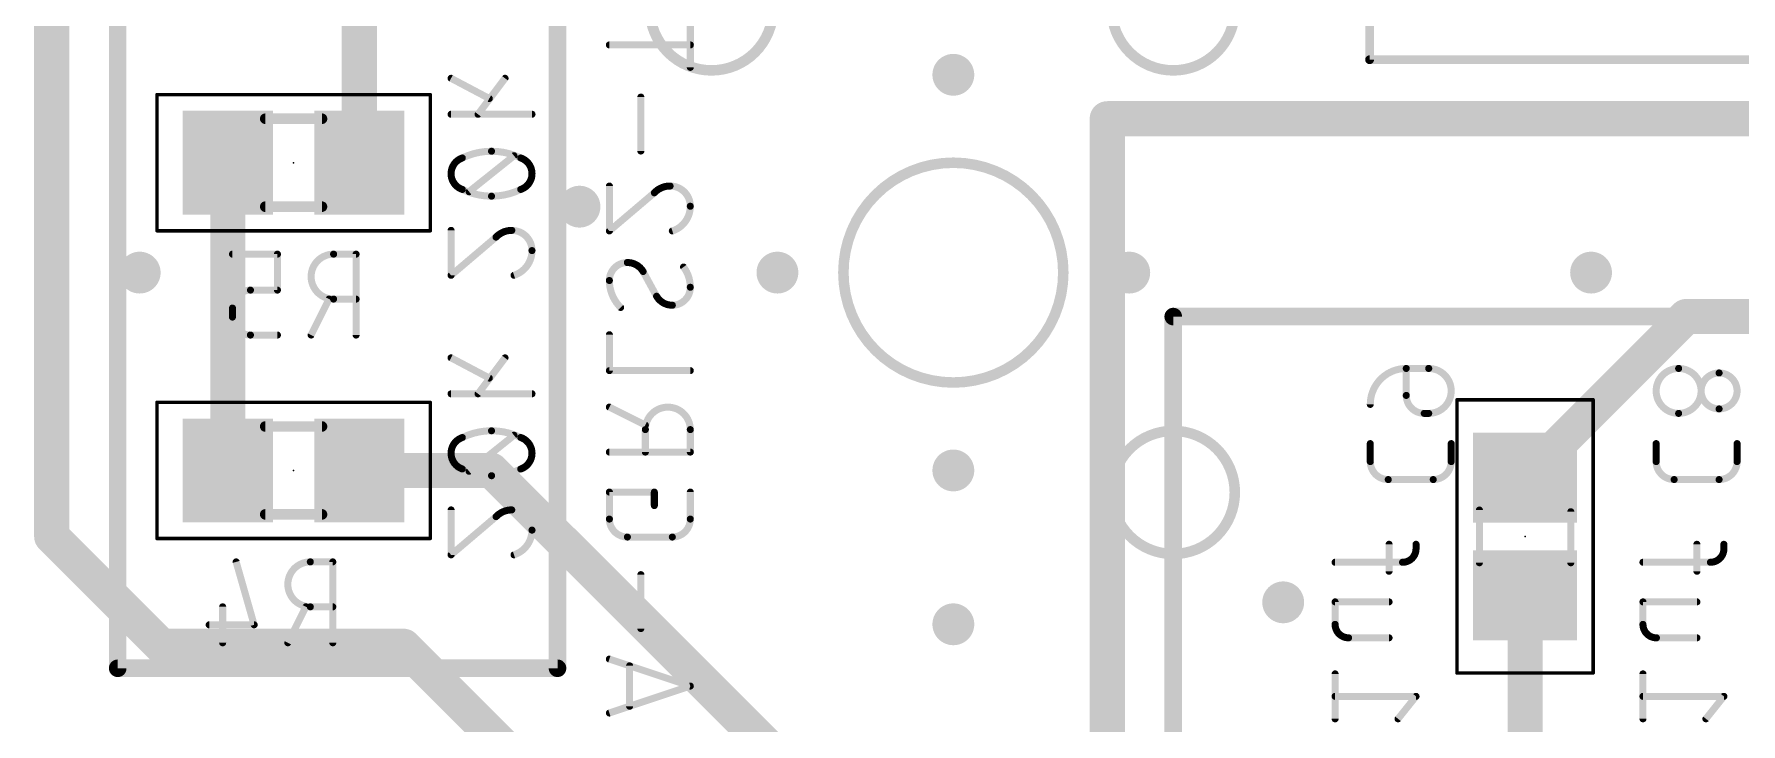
# Model space of a CAD drawing. Extents: x -1.81 to 1.71, y -2.71 to 1.61.
# Drawn here: x -1.173 to -0.202, y -1.257 to -0.864 of the extents above; entities that cross this region are included whole.
import ezdxf

# ---------------------------------------------------------------- set-up
doc = ezdxf.new("R2010")
doc.units = 0
for name, color, linetype in [('16', 175, 'CONTINUOUS'), ('18', 82, 'CONTINUOUS'), ('20', 30, 'CONTINUOUS'), ('22', 253, 'CONTINUOUS'), ('24', 7, 'CONTINUOUS'), ('26', 253, 'CONTINUOUS'), ('40', 175, 'CONTINUOUS'), ('52', 253, 'CONTINUOUS')]:
    doc.layers.add(name, color=color, linetype=linetype)

# ---------------------------------------------------------------- blocks, each defined once
blk = doc.blocks.new('RECT')
blk.add_solid([(-0.5, -0.5), (0.5, -0.5), (-0.5, 0.5), (0.5, 0.5)])
blk = doc.blocks.new('ROUNDV')
at = {"const_width": 0.5}
blk.add_lwpolyline([(0, -0.25, 1), (0, 0.25, 1), (0, -0.25)], format="xyb", dxfattribs=at)

msp = doc.modelspace()

# ---------------------------------------------------------------- linework, layer by layer
at = {"layer": '16', "const_width": 0.02}
for points in [[(-1.1625, -1.15), (-1.1625, -0.2125)], [(-0.987598, -0.9375), (-0.987598, -0.7625)], [(-1.062402, -0.9375), (-1.062402, -1.1125)], [(-0.325, -1.116535), (-0.233465, -1.025)], [(-0.233465, -1.025), (-0.1375, -1.025)], [(-0.987598, -1.1125), (-0.9125, -1.1125)], [(-0.9125, -1.1125), (-0.575098, -1.449902)], [(-1.1, -1.2125), (-1.1625, -1.15)], [(-0.325, -1.183465), (-0.325, -1.375098)], [(-1.1, -1.2125), (-0.9625, -1.2125)], [(-0.9625, -1.2125), (-0.9, -1.275)]]:
    msp.add_lwpolyline(points, dxfattribs=at)
at = {"layer": '16', "const_width": 0.01}
for points in [[(-1.057402, -0.9375, 1), (-1.067402, -0.9375)], [(-0.992598, -0.9375, 1), (-0.982598, -0.9375)], [(-0.233465, -1.02, 1), (-0.233465, -1.03)], [(-0.229929, -1.028536, 1), (-0.237, -1.021464)], [(-0.987598, -1.1075, 1), (-0.987598, -1.1175)], [(-0.908964, -1.108964, 1), (-0.916036, -1.116036)], [(-0.9125, -1.1175, 1), (-0.9125, -1.1075)], [(-1.067402, -1.1125, 1), (-1.057402, -1.1125)], [(-0.328536, -1.113, 1), (-0.321464, -1.120071)], [(-1.158964, -1.146464, 1), (-1.166036, -1.153536)], [(-1.1675, -1.15, 1), (-1.1575, -1.15)], [(-0.32, -1.183465, 1), (-0.33, -1.183465)], [(-1.1, -1.2075, 1), (-1.1, -1.2175)], [(-0.958964, -1.208964, 1), (-0.966036, -1.216036)], [(-0.9625, -1.2175, 1), (-0.9625, -1.2075)], [(-1.103536, -1.216036, 1), (-1.096464, -1.208964)]]:
    msp.add_lwpolyline(points, format="xyb", dxfattribs=at)
at = {"layer": '20', "const_width": 0.006}
for points in [[(-0.7875, -0.885, 1), (-0.7875, -0.815, 1), (-0.7875, -0.885)], [(-0.525, -0.885, 1), (-0.525, -0.815, 1), (-0.525, -0.885)], [(-0.65, -1.0625, 1), (-0.65, -0.9375, 1), (-0.65, -1.0625)], [(-0.525, -1.16, 1), (-0.525, -1.09, 1), (-0.525, -1.16)]]:
    msp.add_lwpolyline(points, format="xyb", dxfattribs=at)
at = {"layer": '22'}
for points, const_width in [([(-0.413386, 1.128937), (-0.413386, -0.878937)], 0.005), ([(-1.125, -1.225), (-1.125, -0.6375)], 0.01), ([(-0.875, -0.8375), (-0.875, -1.225)], 0.01), ([(-0.799508, -0.883293), (-0.799508, -0.85773)], 0.004), ([(-0.845521, -0.870511), (-0.799508, -0.870511)], 0.004), ([(-0.413386, -0.878937), (0.413386, -0.878937)], 0.005), ([(-0.9355, -0.8895), (-0.913778, -0.901)], 0.004), ([(-0.904833, -0.8895), (-0.920167, -0.909944)], 0.004), ([(-0.827627, -0.930861), (-0.827627, -0.900185)], 0.004), ([(-0.9355, -0.909944), (-0.8895, -0.909944)], 0.004), ([(-0.5625, -0.9125), (0.9, -0.9125)], 0.02), ([(-0.5625, -1.7125), (-0.5625, -0.9125)], 0.02), ([(-0.925278, -0.953978), (-0.899722, -0.933533)], 0.004), ([(-0.845521, -0.976317), (-0.845521, -0.950754)], 0.004), ([(-0.819958, -0.954588), (-0.845521, -0.976317)], 0.004), ([(-0.9355, -1.001533), (-0.9355, -0.975978)], 0.004), ([(-0.909945, -0.979811), (-0.9355, -1.001533)], 0.004), ([(-0.826349, -0.999378), (-0.81868, -1.013437)], 0.004), ([(-0.525, -1.2625), (-0.525, -1.025)], 0.01), ([(-0.525, -1.025), (0.4375, -1.025)], 0.01), ([(-0.845521, -1.055748), (-0.845521, -1.035298)], 0.004), ([(-0.9355, -1.048467), (-0.913778, -1.059967)], 0.004), ([(-0.904833, -1.048467), (-0.920167, -1.068911)], 0.004), ([(-0.799508, -1.055748), (-0.845521, -1.055748)], 0.004), ([(-0.9355, -1.068911), (-0.8895, -1.068911)], 0.004), ([(-0.845521, -1.076497), (-0.825071, -1.086722)], 0.004), ([(-0.925278, -1.112945), (-0.899722, -1.0925)], 0.004), ([(-0.825071, -1.089278), (-0.825071, -1.102059)], 0.004), ([(-0.799508, -1.102059), (-0.799508, -1.089278)], 0.004), ([(-0.845521, -1.102059), (-0.799508, -1.102059)], 0.004), ([(-0.819958, -1.124799), (-0.845521, -1.124799)], 0.004), ([(-0.845521, -1.124799), (-0.845521, -1.140137)], 0.004), ([(-0.819958, -1.132468), (-0.819958, -1.124799)], 0.004), ([(-0.799508, -1.140137), (-0.799508, -1.124799)], 0.004), ([(-0.9355, -1.1605), (-0.9355, -1.134945)], 0.004), ([(-0.909945, -1.138778), (-0.9355, -1.1605)], 0.004), ([(-0.835296, -1.150362), (-0.809733, -1.150362)], 0.004), ([(-0.402333, -1.169833), (-0.402333, -1.1545)], 0.004), ([(-0.387, -1.157056), (-0.387, -1.1545)], 0.004), ([(-0.227333, -1.169833), (-0.227333, -1.1545)], 0.004), ([(-0.212, -1.157056), (-0.212, -1.1545)], 0.004), ([(-0.433, -1.164722), (-0.394667, -1.164722)], 0.004), ([(-0.258, -1.164722), (-0.219667, -1.164722)], 0.004), ([(-0.827627, -1.202431), (-0.827627, -1.171755)], 0.004), ([(-0.433, -1.200022), (-0.433, -1.187244)], 0.004), ([(-0.433, -1.187244), (-0.402333, -1.187244)], 0.004), ([(-0.258, -1.200022), (-0.258, -1.187244)], 0.004), ([(-0.258, -1.187244), (-0.227333, -1.187244)], 0.004), ([(-0.402333, -1.207689), (-0.425333, -1.207689)], 0.004), ([(-0.227333, -1.207689), (-0.250333, -1.207689)], 0.004), ([(-0.875, -1.225), (-1.125, -1.225)], 0.01), ([(-0.799508, -1.235105), (-0.845521, -1.219768)], 0.004), ([(-0.834018, -1.223602), (-0.834018, -1.246609)], 0.004), ([(-0.433, -1.253744), (-0.433, -1.228189)], 0.004), ([(-0.258, -1.253744), (-0.258, -1.228189)], 0.004), ([(-0.845521, -1.250443), (-0.799508, -1.235105)], 0.004), ([(-0.387, -1.240967), (-0.433, -1.240967)], 0.004), ([(-0.397222, -1.253744), (-0.387, -1.240967)], 0.004), ([(-0.212, -1.240967), (-0.258, -1.240967)], 0.004), ([(-0.222222, -1.253744), (-0.212, -1.240967)], 0.004)]:
    msp.add_lwpolyline(points, dxfattribs=dict(at, const_width=const_width))
for points, const_width in [([(-0.845521, -0.869511, 1), (-0.845521, -0.871511)], 0.002), ([(-0.799508, -0.871511, 1), (-0.799508, -0.869511)], 0.002), ([(-0.800508, -0.883293, 1), (-0.798508, -0.883293)], 0.002), ([(-0.413386, -0.877687, 1), (-0.413386, -0.880187)], 0.0025), ([(-0.414636, -0.878937, 1), (-0.412136, -0.878937)], 0.0025), ([(-0.935032, -0.888616, 1), (-0.935968, -0.890384)], 0.002), ([(-0.904033, -0.8901, 1), (-0.905633, -0.8889)], 0.002), ([(-0.914246, -0.901884, 1), (-0.91331, -0.900116)], 0.002), ([(-0.826627, -0.900185, 1), (-0.828627, -0.900185)], 0.002), ([(-0.9355, -0.908944, 1), (-0.9355, -0.910944)], 0.002), ([(-0.920967, -0.909344, 1), (-0.919367, -0.910544)], 0.002), ([(-0.8895, -0.910944, 1), (-0.8895, -0.908944)], 0.002), ([(-0.5625, -0.9075, 1), (-0.5625, -0.9175)], 0.01), ([(-0.5575, -0.9125, 1), (-0.5675, -0.9125)], 0.01), ([(-0.9125, -0.930978, 0.113886), (-0.929111, -0.934811)], 0.004), ([(-0.895889, -0.934811, 0.113886), (-0.9125, -0.930978)], 0.004), ([(-0.9125, -0.929978, 1), (-0.9125, -0.931978)], 0.002), ([(-0.9125, -0.931978, 1), (-0.9125, -0.929978)], 0.002), ([(-0.828627, -0.930861, 1), (-0.826627, -0.930861)], 0.002), ([(-0.929111, -0.934811, 0.320455), (-0.9355, -0.943756)], 0.004), ([(-0.929549, -0.933912, 1), (-0.928673, -0.93571)], 0.002), ([(-0.928787, -0.935757, 1), (-0.929436, -0.933865)], 0.002), ([(-0.899098, -0.934314, 1), (-0.900347, -0.932752)], 0.002), ([(-0.8895, -0.943756, 0.320462), (-0.895889, -0.934811)], 0.004), ([(-0.895565, -0.933865, 1), (-0.896213, -0.935757)], 0.002), ([(-0.896327, -0.93571, 1), (-0.895451, -0.933912)], 0.002), ([(-0.9355, -0.943756, 0.320461), (-0.929111, -0.9527)], 0.004), ([(-0.9345, -0.943756, 1), (-0.9365, -0.943756)], 0.002), ([(-0.9365, -0.943756, 1), (-0.9345, -0.943756)], 0.002), ([(-0.929111, -0.9527, 0.113886), (-0.9125, -0.956533)], 0.004), ([(-0.928673, -0.951801, 1), (-0.929549, -0.953599)], 0.002), ([(-0.9125, -0.956533, 0.113886), (-0.895889, -0.9527)], 0.004), ([(-0.895889, -0.9527, 0.320467), (-0.8895, -0.943756)], 0.004), ([(-0.895451, -0.953599, 1), (-0.896327, -0.951801)], 0.002), ([(-0.8885, -0.943756, 1), (-0.8905, -0.943756)], 0.002), ([(-0.8905, -0.943756, 1), (-0.8885, -0.943756)], 0.002), ([(-0.844521, -0.950754, 1), (-0.846521, -0.950754)], 0.002), ([(-0.811011, -0.950754, 0.20526), (-0.819958, -0.954588)], 0.004), ([(-0.799508, -0.962257, 0.414214), (-0.811011, -0.950754)], 0.004), ([(-0.811011, -0.949754, 1), (-0.811011, -0.951754)], 0.002), ([(-0.811011, -0.951754, 1), (-0.811011, -0.949754)], 0.002), ([(-0.929436, -0.953646, 1), (-0.928787, -0.951754)], 0.002), ([(-0.925903, -0.953197, 1), (-0.924653, -0.954759)], 0.002), ([(-0.9125, -0.955533, 1), (-0.9125, -0.957533)], 0.002), ([(-0.9125, -0.957533, 1), (-0.9125, -0.955533)], 0.002), ([(-0.896213, -0.951754, 1), (-0.895565, -0.953646)], 0.002), ([(-0.820682, -0.953899, 1), (-0.819234, -0.955278)], 0.002), ([(-0.819311, -0.95535, 1), (-0.820606, -0.953826)], 0.002), ([(-0.809733, -0.976317, 0.325187), (-0.799508, -0.962257)], 0.004), ([(-0.798508, -0.962257, 1), (-0.800508, -0.962257)], 0.002), ([(-0.800508, -0.962257, 1), (-0.798508, -0.962257)], 0.002), ([(-0.9345, -0.975978, 1), (-0.9365, -0.975978)], 0.002), ([(-0.901, -0.975978, 0.205258), (-0.909945, -0.979811)], 0.004), ([(-0.910669, -0.979121, 1), (-0.90922, -0.980501)], 0.002), ([(-0.909297, -0.980573, 1), (-0.910592, -0.979049)], 0.002), ([(-0.8895, -0.987478, 0.414214), (-0.901, -0.975978)], 0.004), ([(-0.901, -0.974978, 1), (-0.901, -0.976978)], 0.002), ([(-0.901, -0.976978, 1), (-0.901, -0.974978)], 0.002), ([(-0.846169, -0.975555, 1), (-0.844873, -0.977079)], 0.002), ([(-0.846521, -0.976317, 1), (-0.844521, -0.976317)], 0.002), ([(-0.810041, -0.975365, 1), (-0.809425, -0.977268)], 0.002), ([(-0.899722, -1.001533, 0.325191), (-0.8895, -0.987478)], 0.004), ([(-0.8885, -0.987478, 1), (-0.8905, -0.987478)], 0.002), ([(-0.8905, -0.987478, 1), (-0.8885, -0.987478)], 0.002), ([(-0.835296, -0.994265, 0.414217), (-0.845521, -1.00449)], 0.004), ([(-0.826349, -0.999378, 0.265563), (-0.835296, -0.994265)], 0.004), ([(-0.835296, -0.993265, 1), (-0.835296, -0.995265)], 0.002), ([(-0.835296, -0.995265, 1), (-0.835296, -0.993265)], 0.002), ([(-0.825471, -0.998899, 1), (-0.827227, -0.999857)], 0.002), ([(-0.82721, -0.999885, 1), (-0.825487, -0.99887)], 0.002), ([(-0.799508, -1.008325, 0.16228), (-0.803342, -0.996821)], 0.004), ([(-0.802542, -0.996221, 1), (-0.804142, -0.997421)], 0.002), ([(-0.936148, -1.000771, 1), (-0.934852, -1.002295)], 0.002), ([(-0.9365, -1.001533, 1), (-0.9345, -1.001533)], 0.002), ([(-0.90003, -1.000582, 1), (-0.899414, -1.002484)], 0.002), ([(-0.845521, -1.00449, 0.199992), (-0.83913, -1.019828)], 0.004), ([(-0.844521, -1.00449, 1), (-0.846521, -1.00449)], 0.002), ([(-0.846521, -1.00449, 1), (-0.844521, -1.00449)], 0.002), ([(-0.809733, -1.01855, 0.414214), (-0.799508, -1.008325)], 0.004), ([(-0.798508, -1.008325, 1), (-0.800508, -1.008325)], 0.002), ([(-0.800508, -1.008325, 1), (-0.798508, -1.008325)], 0.002), ([(-0.839834, -1.020538, 1), (-0.838426, -1.019118)], 0.002), ([(-0.81868, -1.013437, 0.265566), (-0.809733, -1.01855)], 0.004), ([(-0.817818, -1.01293, 1), (-0.819542, -1.013945)], 0.002), ([(-0.819558, -1.013916, 1), (-0.817802, -1.012958)], 0.002), ([(-0.809733, -1.01755, 1), (-0.809733, -1.01955)], 0.002), ([(-0.809733, -1.01955, 1), (-0.809733, -1.01755)], 0.002), ([(-0.5225, -1.025, 1), (-0.5275, -1.025)], 0.005), ([(-0.525, -1.0225, 1), (-0.525, -1.0275)], 0.005), ([(-0.844521, -1.035298, 1), (-0.846521, -1.035298)], 0.002), ([(-0.935032, -1.047583, 1), (-0.935968, -1.049351)], 0.002), ([(-0.904033, -1.049067, 1), (-0.905633, -1.047867)], 0.002), ([(-0.845521, -1.054748, 1), (-0.845521, -1.056748)], 0.002), ([(-0.846521, -1.055748, 1), (-0.844521, -1.055748)], 0.002), ([(-0.799508, -1.056748, 1), (-0.799508, -1.054748)], 0.002), ([(-0.9355, -1.067911, 1), (-0.9355, -1.069911)], 0.002), ([(-0.914246, -1.060851, 1), (-0.91331, -1.059083)], 0.002), ([(-0.8895, -1.069911, 1), (-0.8895, -1.067911)], 0.002), ([(-0.920967, -1.068311, 1), (-0.919367, -1.069511)], 0.002), ([(-0.845074, -1.075602, 1), (-0.845968, -1.077391)], 0.002), ([(-0.799508, -1.089278, 1), (-0.825071, -1.089278)], 0.004), ([(-0.825518, -1.087616, 1), (-0.824624, -1.085827)], 0.002), ([(-0.929111, -1.093778, 0.320455), (-0.9355, -1.102722)], 0.004), ([(-0.9125, -1.089945, 0.113886), (-0.929111, -1.093778)], 0.004), ([(-0.929549, -1.092879, 1), (-0.928673, -1.094677)], 0.002), ([(-0.928787, -1.094724, 1), (-0.929436, -1.092832)], 0.002), ([(-0.895889, -1.093778, 0.113886), (-0.9125, -1.089945)], 0.004), ([(-0.9125, -1.088945, 1), (-0.9125, -1.090945)], 0.002), ([(-0.9125, -1.090945, 1), (-0.9125, -1.088945)], 0.002), ([(-0.899098, -1.093281, 1), (-0.900347, -1.091719)], 0.002), ([(-0.8895, -1.102722, 0.320462), (-0.895889, -1.093778)], 0.004), ([(-0.895565, -1.092832, 1), (-0.896213, -1.094724)], 0.002), ([(-0.896327, -1.094677, 1), (-0.895451, -1.092879)], 0.002), ([(-0.824071, -1.089278, 1), (-0.826071, -1.089278)], 0.002), ([(-0.826071, -1.089278, 1), (-0.824071, -1.089278)], 0.002), ([(-0.798508, -1.089278, 1), (-0.800508, -1.089278)], 0.002), ([(-0.800508, -1.089278, 1), (-0.798508, -1.089278)], 0.002), ([(-0.9355, -1.102722, 0.320461), (-0.929111, -1.111667)], 0.004), ([(-0.9345, -1.102722, 1), (-0.9365, -1.102722)], 0.002), ([(-0.9365, -1.102722, 1), (-0.9345, -1.102722)], 0.002), ([(-0.895889, -1.111667, 0.320467), (-0.8895, -1.102722)], 0.004), ([(-0.8885, -1.102722, 1), (-0.8905, -1.102722)], 0.002), ([(-0.8905, -1.102722, 1), (-0.8885, -1.102722)], 0.002), ([(-0.845521, -1.101059, 1), (-0.845521, -1.103059)], 0.002), ([(-0.826071, -1.102059, 1), (-0.824071, -1.102059)], 0.002), ([(-0.800508, -1.102059, 1), (-0.798508, -1.102059)], 0.002), ([(-0.799508, -1.103059, 1), (-0.799508, -1.101059)], 0.002), ([(-0.929111, -1.111667, 0.113886), (-0.9125, -1.1155)], 0.004), ([(-0.928673, -1.110768, 1), (-0.929549, -1.112566)], 0.002), ([(-0.929436, -1.112613, 1), (-0.928787, -1.110721)], 0.002), ([(-0.925903, -1.112164, 1), (-0.924653, -1.113726)], 0.002), ([(-0.9125, -1.1155, 0.113886), (-0.895889, -1.111667)], 0.004), ([(-0.9125, -1.1145, 1), (-0.9125, -1.1165)], 0.002), ([(-0.9125, -1.1165, 1), (-0.9125, -1.1145)], 0.002), ([(-0.896213, -1.110721, 1), (-0.895565, -1.112613)], 0.002), ([(-0.895451, -1.112566, 1), (-0.896327, -1.110768)], 0.002), ([(-0.845521, -1.123799, 1), (-0.845521, -1.125799)], 0.002), ([(-0.844521, -1.124799, 1), (-0.846521, -1.124799)], 0.002), ([(-0.818958, -1.124799, 1), (-0.820958, -1.124799)], 0.002), ([(-0.819958, -1.125799, 1), (-0.819958, -1.123799)], 0.002), ([(-0.798508, -1.124799, 1), (-0.800508, -1.124799)], 0.002), ([(-0.9345, -1.134945, 1), (-0.9365, -1.134945)], 0.002), ([(-0.901, -1.134945, 0.205258), (-0.909945, -1.138778)], 0.004), ([(-0.8895, -1.146445, 0.414214), (-0.901, -1.134945)], 0.004), ([(-0.901, -1.133945, 1), (-0.901, -1.135945)], 0.002), ([(-0.901, -1.135945, 1), (-0.901, -1.133945)], 0.002), ([(-0.820958, -1.132468, 1), (-0.818958, -1.132468)], 0.002), ([(-0.910669, -1.138088, 1), (-0.90922, -1.139467)], 0.002), ([(-0.909297, -1.13954, 1), (-0.910592, -1.138016)], 0.002), ([(-0.899722, -1.1605, 0.325191), (-0.8895, -1.146445)], 0.004), ([(-0.8885, -1.146445, 1), (-0.8905, -1.146445)], 0.002), ([(-0.845521, -1.140137, 0.414214), (-0.835296, -1.150362)], 0.004), ([(-0.844521, -1.140137, 1), (-0.846521, -1.140137)], 0.002), ([(-0.846521, -1.140137, 1), (-0.844521, -1.140137)], 0.002), ([(-0.809733, -1.150362, 0.414207), (-0.799508, -1.140137)], 0.004), ([(-0.798508, -1.140137, 1), (-0.800508, -1.140137)], 0.002), ([(-0.800508, -1.140137, 1), (-0.798508, -1.140137)], 0.002), ([(-0.8905, -1.146445, 1), (-0.8885, -1.146445)], 0.002), ([(-0.835296, -1.149362, 1), (-0.835296, -1.151362)], 0.002), ([(-0.835296, -1.151362, 1), (-0.835296, -1.149362)], 0.002), ([(-0.809733, -1.149362, 1), (-0.809733, -1.151362)], 0.002), ([(-0.809733, -1.151362, 1), (-0.809733, -1.149362)], 0.002), ([(-0.401333, -1.1545, 1), (-0.403333, -1.1545)], 0.002), ([(-0.386, -1.1545, 1), (-0.388, -1.1545)], 0.002), ([(-0.226333, -1.1545, 1), (-0.228333, -1.1545)], 0.002), ([(-0.211, -1.1545, 1), (-0.213, -1.1545)], 0.002), ([(-0.936148, -1.159738, 1), (-0.934852, -1.161262)], 0.002), ([(-0.9365, -1.1605, 1), (-0.9345, -1.1605)], 0.002), ([(-0.90003, -1.159549, 1), (-0.899414, -1.161451)], 0.002), ([(-0.433, -1.163722, 1), (-0.433, -1.165722)], 0.002), ([(-0.394667, -1.164722, 0.414204), (-0.387, -1.157056)], 0.004), ([(-0.394667, -1.163722, 1), (-0.394667, -1.165722)], 0.002), ([(-0.394667, -1.165722, 1), (-0.394667, -1.163722)], 0.002), ([(-0.386, -1.157056, 1), (-0.388, -1.157056)], 0.002), ([(-0.388, -1.157056, 1), (-0.386, -1.157056)], 0.002), ([(-0.258, -1.163722, 1), (-0.258, -1.165722)], 0.002), ([(-0.219667, -1.164722, 0.414204), (-0.212, -1.157056)], 0.004), ([(-0.219667, -1.163722, 1), (-0.219667, -1.165722)], 0.002), ([(-0.219667, -1.165722, 1), (-0.219667, -1.163722)], 0.002), ([(-0.211, -1.157056, 1), (-0.213, -1.157056)], 0.002), ([(-0.213, -1.157056, 1), (-0.211, -1.157056)], 0.002), ([(-0.826627, -1.171755, 1), (-0.828627, -1.171755)], 0.002), ([(-0.403333, -1.169833, 1), (-0.401333, -1.169833)], 0.002), ([(-0.228333, -1.169833, 1), (-0.226333, -1.169833)], 0.002), ([(-0.432, -1.187244, 1), (-0.434, -1.187244)], 0.002), ([(-0.433, -1.186244, 1), (-0.433, -1.188244)], 0.002), ([(-0.402333, -1.188244, 1), (-0.402333, -1.186244)], 0.002), ([(-0.257, -1.187244, 1), (-0.259, -1.187244)], 0.002), ([(-0.258, -1.186244, 1), (-0.258, -1.188244)], 0.002), ([(-0.227333, -1.188244, 1), (-0.227333, -1.186244)], 0.002), ([(-0.828627, -1.202431, 1), (-0.826627, -1.202431)], 0.002), ([(-0.433, -1.200022, 0.414214), (-0.425333, -1.207689)], 0.004), ([(-0.432, -1.200022, 1), (-0.434, -1.200022)], 0.002), ([(-0.434, -1.200022, 1), (-0.432, -1.200022)], 0.002), ([(-0.258, -1.200022, 0.414214), (-0.250333, -1.207689)], 0.004), ([(-0.257, -1.200022, 1), (-0.259, -1.200022)], 0.002), ([(-0.259, -1.200022, 1), (-0.257, -1.200022)], 0.002), ([(-0.425333, -1.206689, 1), (-0.425333, -1.208689)], 0.002), ([(-0.425333, -1.208689, 1), (-0.425333, -1.206689)], 0.002), ([(-0.402333, -1.208689, 1), (-0.402333, -1.206689)], 0.002), ([(-0.250333, -1.206689, 1), (-0.250333, -1.208689)], 0.002), ([(-0.250333, -1.208689, 1), (-0.250333, -1.206689)], 0.002), ([(-0.227333, -1.208689, 1), (-0.227333, -1.206689)], 0.002), ([(-1.125, -1.2225, 1), (-1.125, -1.2275)], 0.005), ([(-0.875, -1.2275, 1), (-0.875, -1.2225)], 0.005), ([(-0.845205, -1.218819, 1), (-0.845837, -1.220716)], 0.002), ([(-0.833018, -1.223602, 1), (-0.835018, -1.223602)], 0.002), ([(-1.1275, -1.225, 1), (-1.1225, -1.225)], 0.005), ([(-0.8775, -1.225, 1), (-0.8725, -1.225)], 0.005), ([(-0.432, -1.228189, 1), (-0.434, -1.228189)], 0.002), ([(-0.257, -1.228189, 1), (-0.259, -1.228189)], 0.002), ([(-0.799192, -1.236054, 1), (-0.799824, -1.234157)], 0.002), ([(-0.799824, -1.236054, 1), (-0.799192, -1.234157)], 0.002), ([(-0.433, -1.239967, 1), (-0.433, -1.241967)], 0.002), ([(-0.386219, -1.241591, 1), (-0.387781, -1.240342)], 0.002), ([(-0.387, -1.241967, 1), (-0.387, -1.239967)], 0.002), ([(-0.258, -1.239967, 1), (-0.258, -1.241967)], 0.002), ([(-0.211219, -1.241591, 1), (-0.212781, -1.240342)], 0.002), ([(-0.212, -1.241967, 1), (-0.212, -1.239967)], 0.002), ([(-0.845837, -1.249494, 1), (-0.845205, -1.251392)], 0.002), ([(-0.835018, -1.246609, 1), (-0.833018, -1.246609)], 0.002), ([(-0.434, -1.253744, 1), (-0.432, -1.253744)], 0.002), ([(-0.398003, -1.25312, 1), (-0.396441, -1.254369)], 0.002), ([(-0.259, -1.253744, 1), (-0.257, -1.253744)], 0.002), ([(-0.223003, -1.25312, 1), (-0.221441, -1.254369)], 0.002)]:
    msp.add_lwpolyline(points, format="xyb", dxfattribs=dict(at, const_width=const_width))
at = {"layer": '24'}
for p in [(-1.025, -0.9375), (-1.025, -1.1125), (-0.325, -1.15)]:
    msp.add_point(p, dxfattribs=at)
at = {"layer": '26', "const_width": 0.004}
for points in [[(-1.03421, -0.9895), (-1.059766, -0.9895)], [(-1.03421, -1.009945), (-1.03421, -0.9895)], [(-0.9895, -0.9895), (-1.002278, -0.9895)], [(-0.9895, -1.0355), (-0.9895, -0.9895)], [(-1.049543, -1.009945), (-1.03421, -1.009945)], [(-1.059766, -1.025278), (-1.059766, -1.020167)], [(-1.015055, -1.0355), (-1.004833, -1.015056)], [(-1.002278, -1.015056), (-0.9895, -1.015056)], [(-1.03421, -1.0355), (-1.049543, -1.0355)], [(-0.392556, -1.0545), (-0.392556, -1.069833)], [(-0.379778, -1.0545), (-0.392556, -1.0545)], [(-0.382333, -1.080055), (-0.379778, -1.080055)], [(-0.413, -1.097242), (-0.413, -1.107464)], [(-0.367, -1.107464), (-0.367, -1.097242)], [(-0.2505, -1.097242), (-0.2505, -1.107464)], [(-0.2045, -1.107464), (-0.2045, -1.097242)], [(-0.402778, -1.117686), (-0.377222, -1.117686)], [(-0.240278, -1.117686), (-0.214722, -1.117686)], [(-1.057667, -1.1645), (-1.047445, -1.200278)], [(-1.002734, -1.1645), (-1.015512, -1.1645)], [(-1.002734, -1.2105), (-1.002734, -1.1645)], [(-1.065333, -1.190056), (-1.065333, -1.2105)], [(-1.02829, -1.2105), (-1.018068, -1.190056)], [(-1.015512, -1.190056), (-1.002734, -1.190056)], [(-1.047445, -1.200278), (-1.073, -1.200278)]]:
    msp.add_lwpolyline(points, dxfattribs=at)
at = {"layer": '26'}
for points, const_width in [([(-1.059766, -0.9885, 1), (-1.059766, -0.9905)], 0.002), ([(-1.03321, -0.9895, 1), (-1.03521, -0.9895)], 0.002), ([(-1.03421, -0.9905, 1), (-1.03421, -0.9885)], 0.002), ([(-1.002278, -0.9895, 1), (-1.002278, -1.015056)], 0.004), ([(-1.002278, -0.9885, 1), (-1.002278, -0.9905)], 0.002), ([(-1.002278, -0.9905, 1), (-1.002278, -0.9885)], 0.002), ([(-0.9885, -0.9895, 1), (-0.9905, -0.9895)], 0.002), ([(-0.9895, -0.9905, 1), (-0.9895, -0.9885)], 0.002), ([(-1.049543, -1.009945, 0.414214), (-1.059766, -1.020167)], 0.004), ([(-1.049543, -1.008945, 1), (-1.049543, -1.010945)], 0.002), ([(-1.049543, -1.010945, 1), (-1.049543, -1.008945)], 0.002), ([(-1.03521, -1.009945, 1), (-1.03321, -1.009945)], 0.002), ([(-1.03421, -1.010945, 1), (-1.03421, -1.008945)], 0.002), ([(-1.058766, -1.020167, 1), (-1.060766, -1.020167)], 0.002), ([(-1.003939, -1.015503, 1), (-1.005728, -1.014608)], 0.002), ([(-1.002278, -1.014056, 1), (-1.002278, -1.016056)], 0.002), ([(-1.002278, -1.016056, 1), (-1.002278, -1.014056)], 0.002), ([(-0.9895, -1.016056, 1), (-0.9895, -1.014056)], 0.002), ([(-1.060766, -1.020167, 1), (-1.058766, -1.020167)], 0.002), ([(-1.059766, -1.025278, 0.414214), (-1.049543, -1.0355)], 0.004), ([(-1.058766, -1.025278, 1), (-1.060766, -1.025278)], 0.002), ([(-1.060766, -1.025278, 1), (-1.058766, -1.025278)], 0.002), ([(-1.049543, -1.0345, 1), (-1.049543, -1.0365)], 0.002), ([(-1.049543, -1.0365, 1), (-1.049543, -1.0345)], 0.002), ([(-1.03421, -1.0365, 1), (-1.03421, -1.0345)], 0.002), ([(-1.01595, -1.035053, 1), (-1.014161, -1.035947)], 0.002), ([(-0.9905, -1.0355, 1), (-0.9885, -1.0355)], 0.002), ([(-0.392556, -1.0545, 0.414214), (-0.413, -1.074944)], 0.004), ([(-0.391556, -1.0545, 1), (-0.393556, -1.0545)], 0.002), ([(-0.392556, -1.0535, 1), (-0.392556, -1.0555)], 0.002), ([(-0.392556, -1.0555, 1), (-0.392556, -1.0535)], 0.002), ([(-0.379778, -1.080055, 1), (-0.379778, -1.0545)], 0.004), ([(-0.379778, -1.0535, 1), (-0.379778, -1.0555)], 0.002), ([(-0.379778, -1.0555, 1), (-0.379778, -1.0535)], 0.002), ([(-0.237722, -1.0545, 1), (-0.237722, -1.080055)], 0.004), ([(-0.237722, -1.080055, 1), (-0.237722, -1.0545)], 0.004), ([(-0.237722, -1.0535, 1), (-0.237722, -1.0555)], 0.002), ([(-0.237722, -1.0555, 1), (-0.237722, -1.0535)], 0.002), ([(-0.214722, -1.057055, 1), (-0.214722, -1.0775)], 0.004), ([(-0.214722, -1.0775, 1), (-0.214722, -1.057055)], 0.004), ([(-0.214722, -1.056055, 1), (-0.214722, -1.058055)], 0.002), ([(-0.214722, -1.058055, 1), (-0.214722, -1.056055)], 0.002), ([(-0.414, -1.074944, 1), (-0.412, -1.074944)], 0.002), ([(-0.392556, -1.069833, 0.414214), (-0.382333, -1.080055)], 0.004), ([(-0.391556, -1.069833, 1), (-0.393556, -1.069833)], 0.002), ([(-0.393556, -1.069833, 1), (-0.391556, -1.069833)], 0.002), ([(-0.214722, -1.0765, 1), (-0.214722, -1.0785)], 0.002), ([(-0.214722, -1.0785, 1), (-0.214722, -1.0765)], 0.002), ([(-0.382333, -1.079055, 1), (-0.382333, -1.081055)], 0.002), ([(-0.382333, -1.081055, 1), (-0.382333, -1.079055)], 0.002), ([(-0.379778, -1.079055, 1), (-0.379778, -1.081055)], 0.002), ([(-0.379778, -1.081055, 1), (-0.379778, -1.079055)], 0.002), ([(-0.237722, -1.079055, 1), (-0.237722, -1.081055)], 0.002), ([(-0.237722, -1.081055, 1), (-0.237722, -1.079055)], 0.002), ([(-0.412, -1.097242, 1), (-0.414, -1.097242)], 0.002), ([(-0.366, -1.097242, 1), (-0.368, -1.097242)], 0.002), ([(-0.2495, -1.097242, 1), (-0.2515, -1.097242)], 0.002), ([(-0.2035, -1.097242, 1), (-0.2055, -1.097242)], 0.002), ([(-0.413, -1.107464, 0.414214), (-0.402778, -1.117686)], 0.004), ([(-0.412, -1.107464, 1), (-0.414, -1.107464)], 0.002), ([(-0.377222, -1.117686, 0.414207), (-0.367, -1.107464)], 0.004), ([(-0.366, -1.107464, 1), (-0.368, -1.107464)], 0.002), ([(-0.2505, -1.107464, 0.414214), (-0.240278, -1.117686)], 0.004), ([(-0.2495, -1.107464, 1), (-0.2515, -1.107464)], 0.002), ([(-0.214722, -1.117686, 0.414207), (-0.2045, -1.107464)], 0.004), ([(-0.2035, -1.107464, 1), (-0.2055, -1.107464)], 0.002), ([(-0.414, -1.107464, 1), (-0.412, -1.107464)], 0.002), ([(-0.368, -1.107464, 1), (-0.366, -1.107464)], 0.002), ([(-0.2515, -1.107464, 1), (-0.2495, -1.107464)], 0.002), ([(-0.2055, -1.107464, 1), (-0.2035, -1.107464)], 0.002), ([(-0.402778, -1.116686, 1), (-0.402778, -1.118686)], 0.002), ([(-0.402778, -1.118686, 1), (-0.402778, -1.116686)], 0.002), ([(-0.377222, -1.116686, 1), (-0.377222, -1.118686)], 0.002), ([(-0.377222, -1.118686, 1), (-0.377222, -1.116686)], 0.002), ([(-0.240278, -1.116686, 1), (-0.240278, -1.118686)], 0.002), ([(-0.240278, -1.118686, 1), (-0.240278, -1.116686)], 0.002), ([(-0.214722, -1.116686, 1), (-0.214722, -1.118686)], 0.002), ([(-0.214722, -1.118686, 1), (-0.214722, -1.116686)], 0.002), ([(-1.056705, -1.164225, 1), (-1.058628, -1.164775)], 0.002), ([(-1.015512, -1.1645, 1), (-1.015512, -1.190056)], 0.004), ([(-1.015512, -1.1635, 1), (-1.015512, -1.1655)], 0.002), ([(-1.015512, -1.1655, 1), (-1.015512, -1.1635)], 0.002), ([(-1.001734, -1.1645, 1), (-1.003734, -1.1645)], 0.002), ([(-1.002734, -1.1655, 1), (-1.002734, -1.1635)], 0.002), ([(-1.064333, -1.190056, 1), (-1.066333, -1.190056)], 0.002), ([(-1.017173, -1.190503, 1), (-1.018962, -1.189608)], 0.002), ([(-1.015512, -1.189056, 1), (-1.015512, -1.191056)], 0.002), ([(-1.015512, -1.191056, 1), (-1.015512, -1.189056)], 0.002), ([(-1.002734, -1.191056, 1), (-1.002734, -1.189056)], 0.002), ([(-1.073, -1.199278, 1), (-1.073, -1.201278)], 0.002), ([(-1.048406, -1.200553, 1), (-1.046483, -1.200003)], 0.002), ([(-1.047445, -1.201278, 1), (-1.047445, -1.199278)], 0.002), ([(-1.066333, -1.2105, 1), (-1.064333, -1.2105)], 0.002), ([(-1.029184, -1.210053, 1), (-1.027396, -1.210947)], 0.002), ([(-1.003734, -1.2105, 1), (-1.001734, -1.2105)], 0.002)]:
    msp.add_lwpolyline(points, format="xyb", dxfattribs=dict(at, const_width=const_width))
at = {"layer": '40', "const_width": 0.002}
for points in [[(-0.947323, -0.898799), (-1.102677, -0.898799)], [(-1.102677, -0.898799), (-1.102677, -0.976201)], [(-0.947323, -0.976201), (-0.947323, -0.898799)], [(-1.102677, -0.976201), (-0.947323, -0.976201)], [(-0.947323, -1.073799), (-1.102677, -1.073799)], [(-1.102677, -1.073799), (-1.102677, -1.151201)], [(-0.947323, -1.151201), (-0.947323, -1.073799)], [(-0.363701, -1.072323), (-0.363701, -1.227677)], [(-0.286299, -1.072323), (-0.363701, -1.072323)], [(-0.286299, -1.227677), (-0.286299, -1.072323)], [(-1.102677, -1.151201), (-0.947323, -1.151201)], [(-0.363701, -1.227677), (-0.286299, -1.227677)]]:
    msp.add_lwpolyline(points, dxfattribs=at)
at = {"layer": '40', "const_width": 0.001}
for points in [[(-1.102677, -0.898299, 1), (-1.102677, -0.899299)], [(-1.102177, -0.898799, 1), (-1.103177, -0.898799)], [(-0.946823, -0.898799, 1), (-0.947823, -0.898799)], [(-0.947323, -0.899299, 1), (-0.947323, -0.898299)], [(-1.102677, -0.975701, 1), (-1.102677, -0.976701)], [(-1.103177, -0.976201, 1), (-1.102177, -0.976201)], [(-0.947823, -0.976201, 1), (-0.946823, -0.976201)], [(-0.947323, -0.976701, 1), (-0.947323, -0.975701)], [(-1.102677, -1.073299, 1), (-1.102677, -1.074299)], [(-1.102177, -1.073799, 1), (-1.103177, -1.073799)], [(-0.946823, -1.073799, 1), (-0.947823, -1.073799)], [(-0.947323, -1.074299, 1), (-0.947323, -1.073299)], [(-0.363201, -1.072323, 1), (-0.364201, -1.072323)], [(-0.363701, -1.071823, 1), (-0.363701, -1.072823)], [(-0.285799, -1.072323, 1), (-0.286799, -1.072323)], [(-0.286299, -1.072823, 1), (-0.286299, -1.071823)], [(-1.102677, -1.150701, 1), (-1.102677, -1.151701)], [(-1.103177, -1.151201, 1), (-1.102177, -1.151201)], [(-0.947823, -1.151201, 1), (-0.946823, -1.151201)], [(-0.947323, -1.151701, 1), (-0.947323, -1.150701)], [(-0.363701, -1.227177, 1), (-0.363701, -1.228177)], [(-0.364201, -1.227677, 1), (-0.363201, -1.227677)], [(-0.286799, -1.227677, 1), (-0.285799, -1.227677)], [(-0.286299, -1.228177, 1), (-0.286299, -1.227177)]]:
    msp.add_lwpolyline(points, format="xyb", dxfattribs=at)
at = {"layer": '52'}
for points, const_width in [([(-1.008858, -0.9125), (-1.041142, -0.9125)], 0.006), ([(-1.008858, -0.9625), (-1.041142, -0.9625)], 0.006), ([(-1.041142, -1.0875), (-1.008858, -1.0875)], 0.006), ([(-1.041142, -1.1375), (-1.008858, -1.1375)], 0.006), ([(-0.350984, -1.135), (-0.350984, -1.165)], 0.004), ([(-0.299016, -1.135984), (-0.299016, -1.165)], 0.004)]:
    msp.add_lwpolyline(points, dxfattribs=dict(at, const_width=const_width))
for points, const_width in [([(-1.041142, -0.911, 1), (-1.041142, -0.914)], 0.003), ([(-1.008858, -0.914, 1), (-1.008858, -0.911)], 0.003), ([(-1.041142, -0.961, 1), (-1.041142, -0.964)], 0.003), ([(-1.008858, -0.964, 1), (-1.008858, -0.961)], 0.003), ([(-1.041142, -1.086, 1), (-1.041142, -1.089)], 0.003), ([(-1.008858, -1.089, 1), (-1.008858, -1.086)], 0.003), ([(-1.041142, -1.136, 1), (-1.041142, -1.139)], 0.003), ([(-1.008858, -1.139, 1), (-1.008858, -1.136)], 0.003), ([(-0.349984, -1.135, 1), (-0.351984, -1.135)], 0.002), ([(-0.298016, -1.135984, 1), (-0.300016, -1.135984)], 0.002), ([(-0.351984, -1.165, 1), (-0.349984, -1.165)], 0.002), ([(-0.300016, -1.165, 1), (-0.298016, -1.165)], 0.002)]:
    msp.add_lwpolyline(points, format="xyb", dxfattribs=dict(at, const_width=const_width))

# ---------------------------------------------------------------- block references
at = {"layer": '16', "xscale": 0.051181, "yscale": 0.059055}
for p, rotation in [((-1.062402, -0.9375), 180), ((-0.987598, -0.9375), 180), ((-0.325, -1.116535), 270), ((-0.325, -1.183465), 270)]:
    msp.add_blockref('RECT', p, dxfattribs=dict(at, rotation=rotation))
for p in [(-1.062402, -1.1125), (-0.987598, -1.1125)]:
    msp.add_blockref('RECT', p, dxfattribs=at)
at = {"layer": '18', "xscale": 0.02378, "yscale": 0.02378}
for p in [(-0.65, -0.8875), (-0.8625, -0.9625), (-1.1125, -1), (-0.75, -1), (-0.55, -1), (-0.2875, -1), (-0.65, -1.1125), (-0.4625, -1.1875), (-0.65, -1.2)]:
    msp.add_blockref('ROUNDV', p, dxfattribs=at)
at = {"layer": '52'}
for p, xscale, yscale, rotation in [((-1.053795, -0.937441), 0.025591, 0.055118, 180), ((-0.995795, -0.937441), 0.025591, 0.055118, 180), ((-0.325045, -1.121766), 0.029531, 0.057091, 270), ((-0.325045, -1.178766), 0.029531, 0.057091, 270)]:
    msp.add_blockref('RECT', p, dxfattribs=dict(at, xscale=xscale, yscale=yscale, rotation=rotation))
at = {"layer": '52', "xscale": 0.025591, "yscale": 0.055118}
for p in [(-1.054205, -1.112559), (-0.996205, -1.112559)]:
    msp.add_blockref('RECT', p, dxfattribs=at)

doc.saveas('drawing.dxf')
